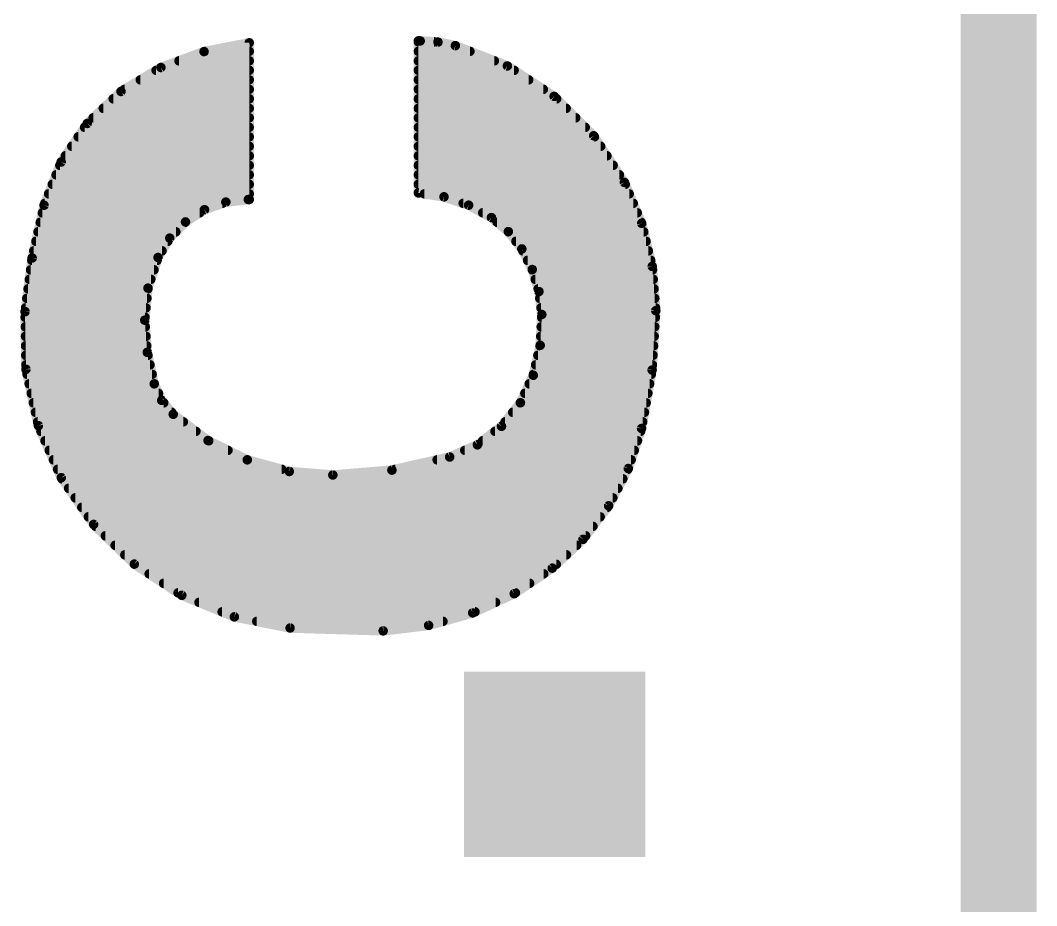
# Model space of a CAD drawing. Extents: x -27 to 84, y -12 to 86.
# Drawn here: x 81.204 to 83.922, y 46.712 to 49.08 of the extents above; entities that cross this region are included whole.
import ezdxf

# ---------------------------------------------------------------- set-up
doc = ezdxf.new("R2010")
doc.units = 0
doc.layers.add('20', color=53, linetype='CONTINUOUS')
doc.layers.add('21', color=41, linetype='CONTINUOUS')

# ---------------------------------------------------------------- blocks, each defined once
blk = doc.blocks.new('RECT')
blk.add_solid([(-0.5, -0.5), (0.5, -0.5), (-0.5, 0.5), (0.5, 0.5)])

msp = doc.modelspace()

# ---------------------------------------------------------------- linework, layer by layer
at = {"layer": '20', "const_width": 0.2032}
msp.add_lwpolyline([(83.82, 0.635), (83.82, 85.725)], dxfattribs=at)
at = {"layer": '21', "const_width": 0.0254}
for points in [[(81.6952, 48.9959), (81.8159, 49.0195)], [(81.8159, 49.0195), (81.8159, 48.6004)], [(82.2681, 48.6181), (82.2681, 49.0245)], [(82.2681, 49.0245), (82.2731, 49.0245)], [(82.2681, 49.022), (82.3103, 49.022)], [(82.2731, 49.0245), (82.3205, 49.0213)], [(82.3205, 49.0213), (82.3671, 49.0118)], [(81.5797, 48.9534), (81.6952, 48.9959)], [(81.699, 48.9966), (81.8159, 48.9966)], [(82.2681, 48.9966), (82.4061, 48.9966)], [(82.3671, 49.0118), (82.5062, 48.9576)], [(81.6281, 48.9712), (81.8159, 48.9712)], [(82.2681, 48.9712), (82.4713, 48.9712)], [(81.473, 48.8894), (81.5797, 48.9534)], [(81.567, 48.9458), (81.8159, 48.9458)], [(82.2681, 48.9458), (82.5243, 48.9458)], [(82.5062, 48.9576), (82.6313, 48.8761)], [(81.5247, 48.9204), (81.8159, 48.9204)], [(82.2681, 48.9204), (82.5633, 48.9204)], [(81.3828, 48.8038), (81.473, 48.8894)], [(81.4824, 48.895), (81.8159, 48.895)], [(82.2681, 48.895), (82.6023, 48.895)], [(81.4522, 48.8696), (81.8159, 48.8696)], [(82.2681, 48.8696), (82.6379, 48.8696)], [(82.6313, 48.8761), (82.7371, 48.7708)], [(81.4254, 48.8442), (81.8159, 48.8442)], [(82.2681, 48.8442), (82.6634, 48.8442)], [(81.3131, 48.7008), (81.3828, 48.8038)], [(81.3986, 48.8188), (81.8159, 48.8188)], [(82.2681, 48.8188), (82.6889, 48.8188)], [(81.3757, 48.7934), (81.8159, 48.7934)], [(82.2681, 48.7934), (82.7144, 48.7934)], [(81.3585, 48.768), (81.8159, 48.768)], [(82.2681, 48.768), (82.739, 48.768)], [(82.7371, 48.7708), (82.8192, 48.6461)], [(81.3414, 48.7426), (81.8159, 48.7426)], [(82.2681, 48.7426), (82.7557, 48.7426)], [(81.2673, 48.5851), (81.3131, 48.7008)], [(81.3095, 48.6918), (81.8159, 48.6918)], [(81.3242, 48.7172), (81.8159, 48.7172)], [(82.2681, 48.7172), (82.7724, 48.7172)], [(82.2681, 48.6918), (82.7891, 48.6918)], [(81.2995, 48.6664), (81.8159, 48.6664)], [(82.2681, 48.6664), (82.8058, 48.6664)], [(81.2894, 48.641), (81.8159, 48.641)], [(82.2681, 48.641), (82.8214, 48.641)], [(82.8192, 48.6461), (82.8653, 48.5368)], [(81.2794, 48.6156), (81.8159, 48.6156)], [(82.3368, 48.6075), (82.2681, 48.6181)], [(82.2844, 48.6156), (82.8321, 48.6156)], [(81.2354, 48.444), (81.2673, 48.5851)], [(81.2693, 48.5902), (81.744, 48.5902)], [(81.7533, 48.5935), (81.6964, 48.5732)], [(81.8134, 48.6004), (81.7533, 48.5935)], [(81.8159, 48.6004), (81.8134, 48.6004)], [(82.4026, 48.5853), (82.3368, 48.6075)], [(82.3881, 48.5902), (82.8428, 48.5902)], [(82.4636, 48.5521), (82.4026, 48.5853)], [(81.2627, 48.5648), (81.6833, 48.5648)], [(81.6964, 48.5732), (81.6455, 48.5405)], [(82.4403, 48.5648), (82.8535, 48.5648)], [(81.257, 48.5394), (81.6444, 48.5394)], [(81.6455, 48.5405), (81.6033, 48.4972)], [(82.5088, 48.5146), (82.4636, 48.5521)], [(82.4789, 48.5394), (82.8642, 48.5394)], [(82.8653, 48.5368), (82.8936, 48.4215)], [(81.2512, 48.514), (81.6197, 48.514)], [(82.5449, 48.4683), (82.5088, 48.5146)], [(82.5093, 48.514), (82.8709, 48.514)], [(81.2455, 48.4886), (81.5982, 48.4886)], [(81.6033, 48.4972), (81.5721, 48.4454)], [(82.5291, 48.4886), (82.8771, 48.4886)], [(81.2397, 48.4632), (81.5828, 48.4632)], [(82.5728, 48.4133), (82.5449, 48.4683)], [(82.5475, 48.4632), (82.8833, 48.4632)], [(81.2165, 48.3006), (81.2354, 48.444)], [(81.2346, 48.4378), (81.5696, 48.4378)], [(81.5721, 48.4454), (81.5451, 48.3636)], [(82.5603, 48.4378), (82.8896, 48.4378)], [(82.8936, 48.4215), (82.9031, 48.3032)], [(81.2312, 48.4124), (81.5612, 48.4124)], [(82.5907, 48.3542), (82.5728, 48.4133)], [(82.573, 48.4124), (82.8943, 48.4124)], [(81.2279, 48.387), (81.5528, 48.387)], [(82.5808, 48.387), (82.8963, 48.387)], [(81.2245, 48.3616), (81.5449, 48.3616)], [(81.5451, 48.3636), (81.5365, 48.2778)], [(82.5885, 48.3616), (82.8984, 48.3616)], [(82.5983, 48.293), (82.5907, 48.3542)], [(81.2178, 48.3108), (81.5398, 48.3108)], [(81.2212, 48.3362), (81.5423, 48.3362)], [(82.593, 48.3362), (82.9004, 48.3362)], [(82.5961, 48.3108), (82.9025, 48.3108)], [(81.2189, 48.1464), (81.2165, 48.3006)], [(81.2167, 48.2854), (81.5373, 48.2854)], [(82.594, 48.2107), (82.5983, 48.293)], [(82.5979, 48.2854), (82.902, 48.2854)], [(82.9031, 48.3032), (82.8932, 48.1446)], [(81.2171, 48.26), (81.5379, 48.26)], [(81.5365, 48.2778), (81.5433, 48.1918)], [(82.5966, 48.26), (82.9004, 48.26)], [(81.2175, 48.2346), (81.5399, 48.2346)], [(82.5953, 48.2346), (82.8988, 48.2346)], [(81.2179, 48.2092), (81.5419, 48.2092)], [(82.5754, 48.1305), (82.594, 48.2107)], [(82.5937, 48.2092), (82.8972, 48.2092)], [(81.2183, 48.1838), (81.5451, 48.1838)], [(81.5433, 48.1918), (81.5619, 48.1076)], [(82.5878, 48.1838), (82.8957, 48.1838)], [(81.2187, 48.1584), (81.5507, 48.1584)], [(82.5819, 48.1584), (82.8941, 48.1584)], [(81.2521, 47.9958), (81.2189, 48.1464)], [(81.2218, 48.133), (81.5563, 48.133)], [(82.5411, 48.0571), (82.5754, 48.1305)], [(82.576, 48.133), (82.8911, 48.133)], [(82.8932, 48.1446), (82.865, 47.9882)], [(81.2274, 48.1076), (81.5619, 48.1076)], [(81.5619, 48.1076), (81.5817, 48.0635)], [(82.5647, 48.1076), (82.8865, 48.1076)], [(81.233, 48.0822), (81.5733, 48.0822)], [(82.5529, 48.0822), (82.882, 48.0822)], [(81.2386, 48.0568), (81.5873, 48.0568)], [(81.5817, 48.0635), (81.6127, 48.0263)], [(82.4904, 47.9939), (82.5411, 48.0571)], [(82.5409, 48.0568), (82.8774, 48.0568)], [(81.2442, 48.0314), (81.6085, 48.0314)], [(81.6127, 48.0263), (81.7059, 47.956)], [(82.5205, 48.0314), (82.8728, 48.0314)], [(81.2499, 48.006), (81.6396, 48.006)], [(81.3132, 47.8567), (81.2521, 47.9958)], [(82.4261, 47.9446), (82.4904, 47.9939)], [(82.5001, 48.006), (82.8682, 48.006)], [(82.865, 47.9882), (82.8296, 47.8812)], [(81.2588, 47.9806), (81.6733, 47.9806)], [(82.4731, 47.9806), (82.8625, 47.9806)], [(81.2699, 47.9552), (81.7076, 47.9552)], [(81.2811, 47.9298), (81.7591, 47.9298)], [(81.7059, 47.956), (81.8106, 47.9044)], [(82.3519, 47.912), (82.4261, 47.9446)], [(82.3924, 47.9298), (82.8457, 47.9298)], [(82.4399, 47.9552), (82.8541, 47.9552)], [(81.2923, 47.9044), (81.8107, 47.9044)], [(81.8106, 47.9044), (81.9231, 47.8733)], [(82.1974, 47.8769), (82.3519, 47.912)], [(82.3184, 47.9044), (82.8372, 47.9044)], [(81.3034, 47.879), (81.9026, 47.879)], [(82.0395, 47.8638), (82.1974, 47.8769)], [(82.2066, 47.879), (82.8284, 47.879)], [(82.8296, 47.8812), (82.7769, 47.7815)], [(81.3998, 47.7318), (81.3132, 47.8567)], [(81.3154, 47.8536), (82.815, 47.8536)], [(81.9231, 47.8733), (82.0395, 47.8638)], [(81.333, 47.8282), (82.8016, 47.8282)], [(81.3506, 47.8028), (82.7882, 47.8028)], [(81.3682, 47.7774), (82.7738, 47.7774)], [(82.7769, 47.7815), (82.7085, 47.6919)], [(81.3858, 47.752), (82.7544, 47.752)], [(81.5086, 47.6257), (81.3998, 47.7318)], [(81.4051, 47.7266), (82.735, 47.7266)], [(81.4311, 47.7012), (82.7156, 47.7012)], [(82.7085, 47.6919), (82.6262, 47.6148)], [(81.4572, 47.6758), (82.6913, 47.6758)], [(81.4832, 47.6504), (82.6642, 47.6504)], [(81.6356, 47.5423), (81.5086, 47.6257)], [(81.5096, 47.625), (82.6371, 47.625)], [(82.6262, 47.6148), (82.5245, 47.5466)], [(81.5483, 47.5996), (82.6035, 47.5996)], [(81.5869, 47.5742), (82.5657, 47.5742)], [(81.6256, 47.5488), (82.5278, 47.5488)], [(81.7762, 47.4846), (81.6356, 47.5423)], [(81.6816, 47.5234), (82.4745, 47.5234)], [(82.5245, 47.5466), (82.4134, 47.4951)], [(81.7435, 47.498), (82.4196, 47.498)], [(82.4134, 47.4951), (82.2957, 47.4617)], [(81.9252, 47.4548), (81.7762, 47.4846)], [(81.8362, 47.4726), (82.334, 47.4726)], [(82.1741, 47.4472), (81.9252, 47.4548)], [(82.2957, 47.4617), (82.1741, 47.4472)]]:
    msp.add_lwpolyline(points, dxfattribs=at)
at = {"layer": '21', "const_width": 0.0127}
for points in [[(81.8222, 49.0195, 1), (81.8096, 49.0195)], [(81.8171, 49.0133, 1), (81.8147, 49.0257)], [(82.2681, 49.0309, 1), (82.2681, 49.0182)], [(82.2745, 49.0245, 1), (82.2618, 49.0245)], [(82.2681, 49.0284, 1), (82.2681, 49.0157)], [(82.2735, 49.0308, 1), (82.2727, 49.0182)], [(82.2731, 49.0182, 1), (82.2731, 49.0309)], [(82.3103, 49.0157, 1), (82.3103, 49.0284)], [(82.3218, 49.0275, 1), (82.3193, 49.0151)], [(82.3201, 49.015, 1), (82.321, 49.0276)], [(81.6939, 49.0021, 1), (81.6964, 48.9896)], [(81.699, 49.0029, 1), (81.699, 48.9903)], [(81.6974, 48.9899, 1), (81.693, 49.0018)], [(81.8159, 48.9903, 1), (81.8159, 49.0029)], [(82.2681, 49.0029, 1), (82.2681, 48.9903)], [(82.3694, 49.0177, 1), (82.3648, 49.0059)], [(82.3658, 49.0056, 1), (82.3684, 49.018)], [(82.4061, 48.9903, 1), (82.4061, 49.0029)], [(81.6281, 48.9776, 1), (81.6281, 48.9649)], [(81.8159, 48.9649, 1), (81.8159, 48.9776)], [(82.2681, 48.9776, 1), (82.2681, 48.9649)], [(82.4713, 48.9649, 1), (82.4713, 48.9776)], [(81.567, 48.9522, 1), (81.567, 48.9395)], [(81.5775, 48.9594, 1), (81.5819, 48.9474)], [(81.583, 48.948, 1), (81.5764, 48.9588)], [(81.8159, 48.9395, 1), (81.8159, 48.9522)], [(82.2681, 48.9522, 1), (82.2681, 48.9395)], [(82.5097, 48.9629, 1), (82.5027, 48.9523)], [(82.5039, 48.9517, 1), (82.5085, 48.9635)], [(82.5243, 48.9395, 1), (82.5243, 48.9522)], [(81.5247, 48.9267, 1), (81.5247, 48.9141)], [(81.8159, 48.9141, 1), (81.8159, 48.9267)], [(82.2681, 48.9267, 1), (82.2681, 48.9141)], [(82.5633, 48.9141, 1), (82.5633, 48.9267)], [(81.4698, 48.8948, 1), (81.4763, 48.8839)], [(81.4774, 48.8848, 1), (81.4687, 48.894)], [(81.4824, 48.9014, 1), (81.4824, 48.8887)], [(81.8159, 48.8887, 1), (81.8159, 48.9014)], [(82.2681, 48.9014, 1), (82.2681, 48.8887)], [(82.6023, 48.8887, 1), (82.6023, 48.9014)], [(81.4522, 48.876, 1), (81.4522, 48.8633)], [(81.8159, 48.8633, 1), (81.8159, 48.876)], [(82.2681, 48.876, 1), (82.2681, 48.8633)], [(82.6358, 48.8806, 1), (82.6268, 48.8716)], [(82.6278, 48.8708, 1), (82.6348, 48.8814)], [(82.6379, 48.8633, 1), (82.6379, 48.876)], [(81.4254, 48.8505, 1), (81.4254, 48.8379)], [(81.8159, 48.8379, 1), (81.8159, 48.8505)], [(82.2681, 48.8505, 1), (82.2681, 48.8379)], [(82.6634, 48.8379, 1), (82.6634, 48.8505)], [(81.3784, 48.8084, 1), (81.3871, 48.7992)], [(81.388, 48.8003, 1), (81.3775, 48.8074)], [(81.3986, 48.8252, 1), (81.3986, 48.8125)], [(81.8159, 48.8125, 1), (81.8159, 48.8252)], [(82.2681, 48.8252, 1), (82.2681, 48.8125)], [(82.6889, 48.8125, 1), (82.6889, 48.8252)], [(81.3757, 48.7998, 1), (81.3757, 48.7871)], [(81.8159, 48.7871, 1), (81.8159, 48.7998)], [(82.2681, 48.7998, 1), (82.2681, 48.7871)], [(82.7144, 48.7871, 1), (82.7144, 48.7998)], [(81.3585, 48.7743, 1), (81.3585, 48.7617)], [(81.8159, 48.7617, 1), (81.8159, 48.7743)], [(82.2681, 48.7743, 1), (82.2681, 48.7617)], [(82.7424, 48.7743, 1), (82.7318, 48.7673)], [(82.7326, 48.7663, 1), (82.7416, 48.7753)], [(82.739, 48.7617, 1), (82.739, 48.7743)], [(81.3414, 48.749, 1), (81.3414, 48.7363)], [(81.8159, 48.7363, 1), (81.8159, 48.749)], [(82.2681, 48.749, 1), (82.2681, 48.7363)], [(82.7557, 48.7363, 1), (82.7557, 48.749)], [(81.3095, 48.6981, 1), (81.3095, 48.6855)], [(81.3078, 48.7043, 1), (81.3183, 48.6972)], [(81.319, 48.6984, 1), (81.3072, 48.7031)], [(81.3242, 48.7236, 1), (81.3242, 48.7109)], [(81.8159, 48.7109, 1), (81.8159, 48.7236)], [(81.8159, 48.6855, 1), (81.8159, 48.6981)], [(82.2681, 48.7236, 1), (82.2681, 48.7109)], [(82.2681, 48.6981, 1), (82.2681, 48.6855)], [(82.7724, 48.7109, 1), (82.7724, 48.7236)], [(82.7891, 48.6855, 1), (82.7891, 48.6981)], [(81.2995, 48.6728, 1), (81.2995, 48.6601)], [(81.8159, 48.6601, 1), (81.8159, 48.6728)], [(82.2681, 48.6728, 1), (82.2681, 48.6601)], [(82.8058, 48.6601, 1), (82.8058, 48.6728)], [(81.2894, 48.6474, 1), (81.2894, 48.6347)], [(81.8159, 48.6347, 1), (81.8159, 48.6474)], [(82.2681, 48.6474, 1), (82.2681, 48.6347)], [(82.8251, 48.6486, 1), (82.8133, 48.6436)], [(82.8139, 48.6426, 1), (82.8245, 48.6496)], [(82.8214, 48.6347, 1), (82.8214, 48.6474)], [(81.2794, 48.6219, 1), (81.2794, 48.6093)], [(81.8159, 48.6093, 1), (81.8159, 48.6219)], [(82.2691, 48.6244, 1), (82.2671, 48.6118)], [(82.2618, 48.6181, 1), (82.2745, 48.6181)], [(82.2844, 48.6219, 1), (82.2844, 48.6093)], [(82.8321, 48.6093, 1), (82.8321, 48.6219)], [(81.2735, 48.5837, 1), (81.2611, 48.5865)], [(81.2693, 48.5966, 1), (81.2693, 48.5839)], [(81.744, 48.5839, 1), (81.744, 48.5966)], [(81.7526, 48.5998, 1), (81.754, 48.5872)], [(81.7555, 48.5875, 1), (81.7512, 48.5995)], [(81.8134, 48.6067, 1), (81.8134, 48.5941)], [(81.8096, 48.6004, 1), (81.8222, 48.6004)], [(81.8141, 48.5941, 1), (81.8127, 48.6067)], [(81.8159, 48.5941, 1), (81.8159, 48.6067)], [(82.3388, 48.6136, 1), (82.3347, 48.6015)], [(82.3358, 48.6013, 1), (82.3377, 48.6138)], [(82.3881, 48.5966, 1), (82.3881, 48.5839)], [(82.4056, 48.5909, 1), (82.3996, 48.5797)], [(82.4006, 48.5793, 1), (82.4046, 48.5913)], [(82.8428, 48.5839, 1), (82.8428, 48.5966)], [(81.2627, 48.5712, 1), (81.2627, 48.5585)], [(81.2614, 48.5874, 1), (81.2732, 48.5828)], [(81.6833, 48.5585, 1), (81.6833, 48.5712)], [(81.6942, 48.5792, 1), (81.6985, 48.5672)], [(81.6998, 48.5679, 1), (81.6929, 48.5786)], [(82.4403, 48.5712, 1), (82.4403, 48.5585)], [(82.8535, 48.5585, 1), (82.8535, 48.5712)], [(81.257, 48.5457, 1), (81.257, 48.5331)], [(81.6421, 48.5459, 1), (81.6489, 48.5352)], [(81.65, 48.5361, 1), (81.6409, 48.545)], [(81.6444, 48.5331, 1), (81.6444, 48.5457)], [(82.4677, 48.557, 1), (82.4595, 48.5472)], [(82.4606, 48.5465, 1), (82.4666, 48.5577)], [(82.4789, 48.5457, 1), (82.4789, 48.5331)], [(82.8715, 48.5383, 1), (82.8592, 48.5353)], [(82.8595, 48.5343, 1), (82.8712, 48.5392)], [(82.8642, 48.5331, 1), (82.8642, 48.5457)], [(81.2512, 48.5204, 1), (81.2512, 48.5077)], [(81.6197, 48.5077, 1), (81.6197, 48.5204)], [(82.5138, 48.5185, 1), (82.5038, 48.5107)], [(82.5093, 48.5204, 1), (82.5093, 48.5077)], [(82.5047, 48.5097, 1), (82.5128, 48.5195)], [(82.8709, 48.5077, 1), (82.8709, 48.5204)], [(81.2455, 48.495, 1), (81.2455, 48.4823)], [(81.5988, 48.5016, 1), (81.6079, 48.4928)], [(81.6088, 48.4939, 1), (81.5979, 48.5005)], [(81.5982, 48.4823, 1), (81.5982, 48.495)], [(82.5291, 48.495, 1), (82.5291, 48.4823)], [(82.8771, 48.4823, 1), (82.8771, 48.495)], [(81.2397, 48.4695, 1), (81.2397, 48.4569)], [(81.5828, 48.4569, 1), (81.5828, 48.4695)], [(82.5506, 48.4712, 1), (82.5392, 48.4654)], [(82.5399, 48.4644, 1), (82.5499, 48.4722)], [(82.5475, 48.4695, 1), (82.5475, 48.4569)], [(82.8833, 48.4569, 1), (82.8833, 48.4695)], [(81.2346, 48.4442, 1), (81.2346, 48.4315)], [(81.2292, 48.4454, 1), (81.2416, 48.4426)], [(81.2417, 48.4432, 1), (81.2291, 48.4448)], [(81.5667, 48.4487, 1), (81.5775, 48.4421)], [(81.5781, 48.4434, 1), (81.5661, 48.4474)], [(81.5696, 48.4315, 1), (81.5696, 48.4442)], [(82.5603, 48.4442, 1), (82.5603, 48.4315)], [(82.8999, 48.422, 1), (82.8872, 48.421)], [(82.8896, 48.4315, 1), (82.8896, 48.4442)], [(81.2312, 48.4188, 1), (81.2312, 48.4061)], [(81.5612, 48.4061, 1), (81.5612, 48.4188)], [(82.5788, 48.4151, 1), (82.5667, 48.4114)], [(82.573, 48.4188, 1), (82.573, 48.4061)], [(82.5671, 48.4104, 1), (82.5784, 48.4161)], [(82.8874, 48.42, 1), (82.8997, 48.423)], [(82.8943, 48.4061, 1), (82.8943, 48.4188)], [(81.2279, 48.3933, 1), (81.2279, 48.3807)], [(81.5528, 48.3807, 1), (81.5528, 48.3933)], [(82.5808, 48.3933, 1), (82.5808, 48.3807)], [(82.8963, 48.3807, 1), (82.8963, 48.3933)], [(81.2245, 48.368, 1), (81.2245, 48.3553)], [(81.539, 48.3656, 1), (81.5511, 48.3616)], [(81.5514, 48.3629, 1), (81.5388, 48.3642)], [(81.5449, 48.3553, 1), (81.5449, 48.368)], [(82.5885, 48.368, 1), (82.5885, 48.3553)], [(82.597, 48.355, 1), (82.5844, 48.3535)], [(82.5847, 48.3524, 1), (82.5968, 48.3561)], [(82.8984, 48.3553, 1), (82.8984, 48.368)], [(81.2178, 48.3171, 1), (81.2178, 48.3045)], [(81.2212, 48.3426, 1), (81.2212, 48.3299)], [(81.5398, 48.3045, 1), (81.5398, 48.3171)], [(81.5423, 48.3299, 1), (81.5423, 48.3426)], [(82.593, 48.3426, 1), (82.593, 48.3299)], [(82.5961, 48.3171, 1), (82.5961, 48.3045)], [(82.9004, 48.3299, 1), (82.9004, 48.3426)], [(82.9025, 48.3045, 1), (82.9025, 48.3171)], [(81.2228, 48.3007, 1), (81.2102, 48.3005)], [(81.2102, 48.3014, 1), (81.2228, 48.2998)], [(81.2167, 48.2918, 1), (81.2167, 48.2791)], [(81.5373, 48.2791, 1), (81.5373, 48.2918)], [(82.5979, 48.2918, 1), (82.5979, 48.2791)], [(82.6046, 48.2927, 1), (82.592, 48.2933)], [(82.592, 48.2922, 1), (82.6046, 48.2938)], [(82.9094, 48.3028, 1), (82.8968, 48.3036)], [(82.8968, 48.3027, 1), (82.9094, 48.3037)], [(82.902, 48.2791, 1), (82.902, 48.2918)], [(81.2171, 48.2664, 1), (81.2171, 48.2537)], [(81.5428, 48.2783, 1), (81.5302, 48.2773)], [(81.5302, 48.2784, 1), (81.5428, 48.2772)], [(81.5379, 48.2537, 1), (81.5379, 48.2664)], [(82.5966, 48.2664, 1), (82.5966, 48.2537)], [(82.9004, 48.2537, 1), (82.9004, 48.2664)], [(81.2175, 48.2409, 1), (81.2175, 48.2283)], [(81.5399, 48.2283, 1), (81.5399, 48.2409)], [(82.5953, 48.2409, 1), (82.5953, 48.2283)], [(82.8988, 48.2283, 1), (82.8988, 48.2409)], [(81.2179, 48.2156, 1), (81.2179, 48.2029)], [(81.5419, 48.2029, 1), (81.5419, 48.2156)], [(82.5937, 48.2156, 1), (82.5937, 48.2029)], [(82.5877, 48.2111, 1), (82.6004, 48.2104)], [(82.6002, 48.2093, 1), (82.5879, 48.2122)], [(82.8972, 48.2029, 1), (82.8972, 48.2156)], [(81.2183, 48.1902, 1), (81.2183, 48.1775)], [(81.5495, 48.1932, 1), (81.5371, 48.1905)], [(81.537, 48.1913, 1), (81.5497, 48.1923)], [(81.5451, 48.1775, 1), (81.5451, 48.1902)], [(82.5878, 48.1902, 1), (82.5878, 48.1775)], [(82.8957, 48.1775, 1), (82.8957, 48.1902)], [(81.2187, 48.1647, 1), (81.2187, 48.1521)], [(81.5507, 48.1521, 1), (81.5507, 48.1647)], [(82.5819, 48.1647, 1), (82.5819, 48.1521)], [(82.8941, 48.1521, 1), (82.8941, 48.1647)], [(81.2251, 48.1478, 1), (81.2127, 48.145)], [(81.2125, 48.1463, 1), (81.2252, 48.1465)], [(81.2218, 48.1394, 1), (81.2218, 48.1267)], [(81.5563, 48.1267, 1), (81.5563, 48.1394)], [(82.5692, 48.1319, 1), (82.5816, 48.1291)], [(82.576, 48.1394, 1), (82.576, 48.1267)], [(82.5812, 48.1278, 1), (82.5696, 48.1332)], [(82.8869, 48.145, 1), (82.8996, 48.1442)], [(82.8995, 48.1435, 1), (82.887, 48.1457)], [(82.8911, 48.1267, 1), (82.8911, 48.1394)], [(81.2274, 48.114, 1), (81.2274, 48.1013)], [(81.5677, 48.1102, 1), (81.5561, 48.105)], [(81.5557, 48.1062, 1), (81.5681, 48.109)], [(81.5619, 48.1013, 1), (81.5619, 48.114)], [(82.5647, 48.114, 1), (82.5647, 48.1013)], [(82.8865, 48.1013, 1), (82.8865, 48.114)], [(81.233, 48.0885, 1), (81.233, 48.0759)], [(81.5733, 48.0759, 1), (81.5733, 48.0885)], [(82.5529, 48.0885, 1), (82.5529, 48.0759)], [(82.882, 48.0759, 1), (82.882, 48.0885)], [(81.2386, 48.0632, 1), (81.2386, 48.0505)], [(81.5866, 48.0675, 1), (81.5769, 48.0594)], [(81.5759, 48.0609, 1), (81.5875, 48.0661)], [(81.5873, 48.0505, 1), (81.5873, 48.0632)], [(82.5409, 48.0632, 1), (82.5409, 48.0505)], [(82.5354, 48.0597, 1), (82.5469, 48.0544)], [(82.5461, 48.0531, 1), (82.5362, 48.061)], [(82.8774, 48.0505, 1), (82.8774, 48.0632)], [(81.2442, 48.0378, 1), (81.2442, 48.0251)], [(81.6165, 48.0314, 1), (81.6089, 48.0212)], [(81.6078, 48.0222, 1), (81.6176, 48.0304)], [(81.6085, 48.0251, 1), (81.6085, 48.0378)], [(82.5205, 48.0378, 1), (82.5205, 48.0251)], [(82.8728, 48.0251, 1), (82.8728, 48.0378)], [(81.2499, 48.0123, 1), (81.2499, 47.9997)], [(81.2579, 47.9984, 1), (81.2463, 47.9932)], [(81.2459, 47.9944, 1), (81.2583, 47.9972)], [(81.6396, 47.9997, 1), (81.6396, 48.0123)], [(82.4855, 47.9979, 1), (82.4954, 47.9899)], [(82.4943, 47.9888, 1), (82.4865, 47.9989)], [(82.5001, 48.0123, 1), (82.5001, 47.9997)], [(82.871, 47.9862, 1), (82.859, 47.9902)], [(82.8682, 47.9997, 1), (82.8682, 48.0123)], [(81.2588, 47.987, 1), (81.2588, 47.9743)], [(81.6733, 47.9743, 1), (81.6733, 47.987)], [(82.4731, 47.987, 1), (82.4731, 47.9743)], [(82.8588, 47.9893, 1), (82.8712, 47.9871)], [(82.8625, 47.9743, 1), (82.8625, 47.987)], [(81.2699, 47.9616, 1), (81.2699, 47.9489)], [(81.2811, 47.9361, 1), (81.2811, 47.9235)], [(81.7087, 47.9617, 1), (81.7031, 47.9503)], [(81.7021, 47.9509, 1), (81.7097, 47.9611)], [(81.7076, 47.9489, 1), (81.7076, 47.9616)], [(81.7591, 47.9235, 1), (81.7591, 47.9361)], [(82.3924, 47.9361, 1), (82.3924, 47.9235)], [(82.4222, 47.9496, 1), (82.43, 47.9395)], [(82.4286, 47.9388, 1), (82.4235, 47.9504)], [(82.4399, 47.9616, 1), (82.4399, 47.9489)], [(82.8457, 47.9235, 1), (82.8457, 47.9361)], [(82.8541, 47.9489, 1), (82.8541, 47.9616)], [(81.2923, 47.9108, 1), (81.2923, 47.8981)], [(81.8123, 47.9105, 1), (81.8089, 47.8983)], [(81.8078, 47.8987, 1), (81.8134, 47.9101)], [(81.8107, 47.8981, 1), (81.8107, 47.9108)], [(82.3184, 47.9108, 1), (82.3184, 47.8981)], [(82.3493, 47.9178, 1), (82.3545, 47.9062)], [(82.3533, 47.9058, 1), (82.3505, 47.9182)], [(82.8372, 47.8981, 1), (82.8372, 47.9108)], [(81.3034, 47.8854, 1), (81.3034, 47.8727)], [(81.9026, 47.8727, 1), (81.9026, 47.8854)], [(82.196, 47.8831, 1), (82.1988, 47.8707)], [(82.1979, 47.8706, 1), (82.1969, 47.8832)], [(82.2066, 47.8854, 1), (82.2066, 47.8727)], [(82.8235, 47.8832, 1), (82.8356, 47.8792)], [(82.8352, 47.8782, 1), (82.8239, 47.8841)], [(82.8284, 47.8727, 1), (82.8284, 47.8854)], [(81.3185, 47.8603, 1), (81.308, 47.8531)], [(81.3074, 47.8541, 1), (81.3191, 47.8592)], [(81.3154, 47.8599, 1), (81.3154, 47.8473)], [(81.9237, 47.8796, 1), (81.9226, 47.867)], [(81.9215, 47.8672, 1), (81.9248, 47.8794)], [(82.039, 47.8701, 1), (82.04, 47.8575)], [(82.039, 47.8575, 1), (82.04, 47.8701)], [(82.815, 47.8473, 1), (82.815, 47.8599)], [(81.333, 47.8346, 1), (81.333, 47.8219)], [(82.8016, 47.8219, 1), (82.8016, 47.8346)], [(81.3506, 47.8092, 1), (81.3506, 47.7965)], [(82.7882, 47.7965, 1), (82.7882, 47.8092)], [(81.3682, 47.7837, 1), (81.3682, 47.7711)], [(82.7713, 47.7844, 1), (82.7825, 47.7785)], [(82.782, 47.7776, 1), (82.7719, 47.7853)], [(82.7738, 47.7711, 1), (82.7738, 47.7837)], [(81.3858, 47.7584, 1), (81.3858, 47.7457)], [(82.7544, 47.7457, 1), (82.7544, 47.7584)], [(81.4042, 47.7363, 1), (81.3954, 47.7272)], [(81.3946, 47.7282, 1), (81.405, 47.7354)], [(81.4051, 47.733, 1), (81.4051, 47.7203)], [(82.735, 47.7203, 1), (82.735, 47.733)], [(81.4311, 47.7075, 1), (81.4311, 47.6949)], [(82.7034, 47.6957, 1), (82.7135, 47.688)], [(82.7128, 47.6872, 1), (82.7042, 47.6965)], [(82.7156, 47.6949, 1), (82.7156, 47.7075)], [(81.4572, 47.6822, 1), (81.4572, 47.6695)], [(82.6913, 47.6695, 1), (82.6913, 47.6822)], [(81.4832, 47.6568, 1), (81.4832, 47.6441)], [(82.6642, 47.6441, 1), (82.6642, 47.6568)], [(81.5121, 47.631, 1), (81.5051, 47.6204)], [(81.5096, 47.6313, 1), (81.5096, 47.6187)], [(81.5041, 47.6211, 1), (81.513, 47.6302)], [(82.6219, 47.6194, 1), (82.6305, 47.6102)], [(82.6297, 47.6095, 1), (82.6227, 47.6201)], [(82.6371, 47.6187, 1), (82.6371, 47.6313)], [(81.5483, 47.6059, 1), (81.5483, 47.5933)], [(82.6035, 47.5933, 1), (82.6035, 47.6059)], [(81.5869, 47.5806, 1), (81.5869, 47.5679)], [(82.5657, 47.5679, 1), (82.5657, 47.5806)], [(81.6256, 47.5551, 1), (81.6256, 47.5425)], [(81.638, 47.5481, 1), (81.6332, 47.5364)], [(81.6321, 47.5369, 1), (81.6391, 47.5476)], [(81.6816, 47.5297, 1), (81.6816, 47.5171)], [(82.4745, 47.5171, 1), (82.4745, 47.5297)], [(82.521, 47.5519, 1), (82.5281, 47.5413)], [(82.5272, 47.5408, 1), (82.5219, 47.5523)], [(82.5278, 47.5425, 1), (82.5278, 47.5551)], [(81.7435, 47.5044, 1), (81.7435, 47.4917)], [(82.4108, 47.5009, 1), (82.4161, 47.4894)], [(82.4152, 47.489, 1), (82.4117, 47.5012)], [(82.4196, 47.4917, 1), (82.4196, 47.5044)], [(81.7774, 47.4908, 1), (81.7749, 47.4784)], [(81.7738, 47.4787, 1), (81.7786, 47.4905)], [(81.8362, 47.4789, 1), (81.8362, 47.4663)], [(82.334, 47.4663, 1), (82.334, 47.4789)], [(81.9254, 47.4611, 1), (81.925, 47.4485)], [(81.924, 47.4486, 1), (81.9264, 47.461)], [(82.1733, 47.4535, 1), (82.1749, 47.4409)], [(82.1739, 47.4409, 1), (82.1743, 47.4535)], [(82.2939, 47.4678, 1), (82.2974, 47.4556)], [(82.2964, 47.4554, 1), (82.2949, 47.468)]]:
    msp.add_lwpolyline(points, format="xyb", dxfattribs=at)

# ---------------------------------------------------------------- block references
at = {"layer": '21', "xscale": 0.4953, "yscale": 0.4851, "rotation": 90}
msp.add_blockref('RECT', (82.6326, 47.0904), dxfattribs=at)

doc.saveas('drawing.dxf')
